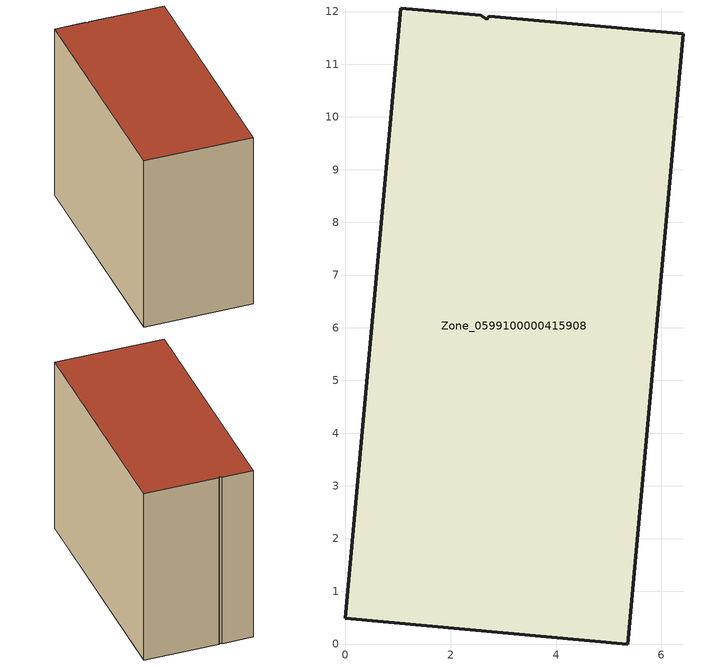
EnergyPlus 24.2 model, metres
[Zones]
Zone_0599100000415908
 floor ground (C_G): 0,0.49 1.05,12.07 2.57,11.93 2.69,11.85 2.73,11.91 6.42,11.58 5.36,0 z0
 wall outside (C_F): 1.05,12.07 0,0.49 5.36,0 6.42,11.58 2.73,11.91 2.69,11.85 2.57,11.93 1.05,12.07 z0:9.21
 roof outside (C_R): 6.42,11.58 2.73,11.91 2.69,11.85 2.57,11.93 1.05,12.07 0,0.49 5.36,0 z9.21
[BUILDING]
Pand.0599100000415908: North Axis=0; Terrain=City; Loads Convergence Tolerance Value=0.04; Temperature Convergence Tolerance Value=0.4; Solar Distribution=FullExterior; Maximum Number of Warmup Days=25; Minimum Number of Warmup Days=1
[Site:Location]
Rotterdam.The.Hague.AP_ZH_NLD Design_Conditions: Latitude=51.96; Longitude=4.45; Time Zone=1; Elevation=-4.5
[SITE:GROUNDTEMPERATURE:BUILDINGSURFACE]
18, 18, 18, 18, 18, 18, 18, 18, 18, 18, 18, 18
[MATERIAL] Thermal Absorptance=0.9; Solar Absorptance=0.7; Visible Absorptance=0.7
Name | Roughness | Thickness | Conductivity | Density | Specific Heat
G.TI.1992-2005 | MediumSmooth | 0.15 | 0.06 | 540 | 1210
F.TI.1992-2005 | Rough | 0.3 | 0.12 | 1920 | 840
R.TI.1992-2005 | MediumRough | 0.2 | 0.08 | 1500 | 1000
[CONSTRUCTION]
C_G: G.TI.1992-2005
C_F: F.TI.1992-2005
C_R: R.TI.1992-2005
[ZONE]
Zone_0599100000415908: Type=1; Multiplier=1; Ceiling Height=Autocalculate; Volume=Autocalculate; Floor Area=autocalculate; Part of Total Floor Area=Yes
[ZONEINFILTRATION:DESIGNFLOWRATE]
Infil_Zone_0599100000415908: Zone or ZoneList or Space or SpaceList=Zone_0599100000415908; Schedule=AlwaysOn; Design Flow Rate Calculation Method=Flow/Area; Flow Rate per Floor Area=0.0015; Constant Term Coefficient=1; Temperature Term Coefficient=0; Velocity Term Coefficient=0; Velocity Squared Term Coefficient=0
[HVACTEMPLATE:ZONE:IDEALLOADSAIRSYSTEM]
Zone_0599100000415908: Maximum Heating Supply Air Temperature=50; Minimum Cooling Supply Air Temperature=13; Maximum Heating Supply Air Humidity Ratio=0.0156; Minimum Cooling Supply Air Humidity Ratio=0.0077; Heating Limit=NoLimit; Cooling Limit=NoLimit; Dehumidification Control Type=ConstantSensibleHeatRatio; Cooling Sensible Heat Ratio=0.7; Dehumidification Setpoint=60; Humidification Control Type=None; Humidification Setpoint=30; Outdoor Air Method=None; Outdoor Air Flow Rate per Person=0.00944; Outdoor Air Flow Rate per Zone Floor Area=0; Outdoor Air Flow Rate per Zone=0; Demand Controlled Ventilation Type=None; Outdoor Air Economizer Type=NoEconomizer; Heat Recovery Type=None; Sensible Heat Recovery Effectiveness=0.7; Latent Heat Recovery Effectiveness=0.65
[ZONECONTROL:THERMOSTAT]
ThermostatControl_Zone_0599100000415908: Zone or ZoneList=Zone_0599100000415908; Control Type Schedule=DualSetpointControlType; Control 1=Thermostat_Zone_0599100000415908; Temperature Difference Between Cutout And Setpoint=0
[THERMOSTATSETPOINT:DUALSETPOINT]
Thermostat_Zone_0599100000415908: Heating Setpoint Temperature Schedule=HeatingSetpoint_Zone_0599100000415908; Cooling Setpoint Temperature Schedule=CoolingSetpoint_Zone_0599100000415908
[SCHEDULE:COMPACT]
HeatingSetpoint_Zone_0599100000415908: Through: 12/31, For: AllDays, Until: 24:00, 21
CoolingSetpoint_Zone_0599100000415908: Through: 12/31, For: AllDays, Until: 24:00, 24
DualSetpointControlType: Through: 12/31, For: AllDays, Until: 24:00, 4
AlwaysOn: Through: 12/31, For: AllDays, Until: 24:00, 1
